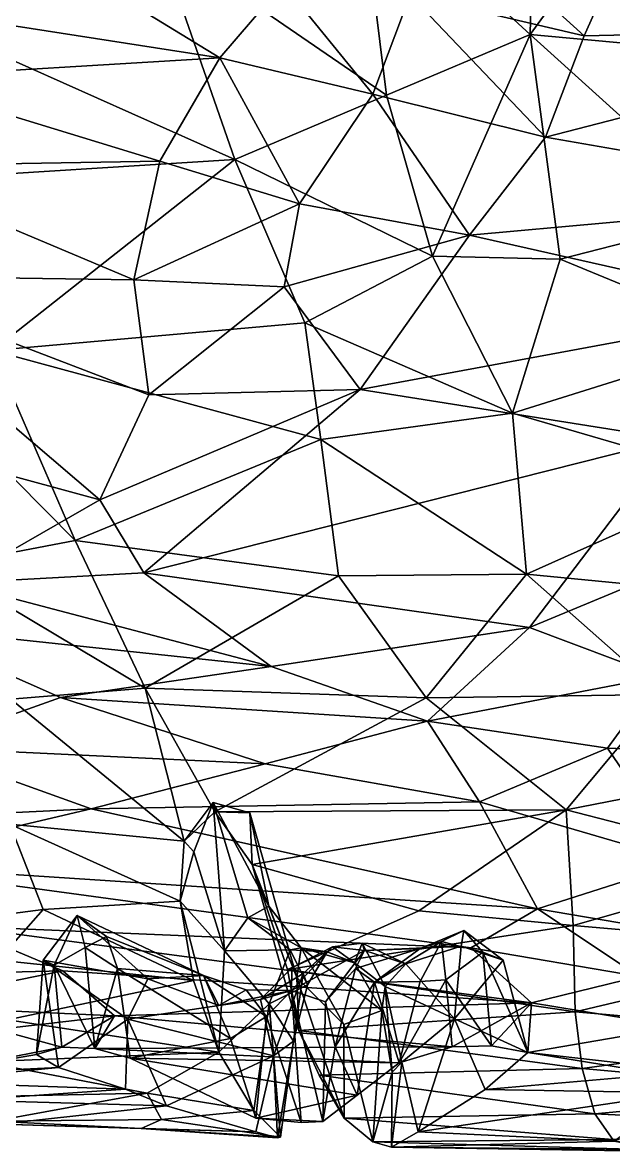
# Model space of a CAD drawing. Header units: metres. Extents: x -887 to 648, y -818 to 707.
# Drawn here: x -104.5 to 28.6, y -815.5 to -561.1 of the extents above; entities that cross this region are included whole.
import ezdxf

# ---------------------------------------------------------------- set-up
doc = ezdxf.new("R2010")
doc.units = ezdxf.units.M

msp = doc.modelspace()

# ---------------------------------------------------------------- linework, layer by layer
at = {"layer": '10k-small'}
for points in [[(52.17, -567.69, 678.51), (53.62, -503.59, 710.09), (9.92, -563.77, 678.4)], [(9.92, -563.77, 678.4), (53.62, -503.59, 710.09), (11.05, -510.7, 703.82)], [(9.92, -563.77, 678.4), (11.05, -510.7, 703.82), (-28.57, -528.37, 689.2)], [(-22.52, -577.41, 664.75), (-28.57, -528.37, 689.2), (-74, -542.05, 670.51)], [(-22.52, -577.41, 664.75), (9.92, -563.77, 678.4), (-28.57, -528.37, 689.2)], [(22.07, -564.08, -516.5), (-17.14, -554.79, -533.49), (-5.9, -538.7, -550.27)], [(31.71, -542.25, -542.19), (22.07, -564.08, -516.5), (-5.9, -538.7, -550.27)], [(-56.63, -591.95, 647.14), (-74, -542.05, 670.51), (-141.85, -553.86, 637.74)], [(-60.05, -569.03, -530.89), (-138.41, -556.88, -589.26), (-101.85, -543.37, -585.63)], [(-45.79, -552.36, -546.04), (-60.05, -569.03, -530.89), (-101.85, -543.37, -585.63)], [(-56.63, -591.95, 647.14), (-22.52, -577.41, 664.75), (-74, -542.05, 670.51)], [(109.4, -562.13, -517.08), (22.07, -564.08, -516.5), (31.71, -542.25, -542.19)], [(-128.32, -596.48, 616.13), (-56.63, -591.95, 647.14), (-141.85, -553.86, 637.74)], [(-25.55, -577.21, -506.71), (-60.05, -569.03, -530.89), (-45.79, -552.36, -546.04)], [(-17.14, -554.79, -533.49), (-25.55, -577.21, -506.71), (-45.79, -552.36, -546.04)], [(-60.05, -569.03, -530.89), (-134.98, -573.51, -565.08), (-138.41, -556.88, -589.26)], [(13.36, -586.92, -487.41), (-25.55, -577.21, -506.71), (-17.14, -554.79, -533.49)], [(22.07, -564.08, -516.5), (13.36, -586.92, -487.41), (-17.14, -554.79, -533.49)], [(109.4, -562.13, -517.08), (13.36, -586.92, -487.41), (22.07, -564.08, -516.5)], [(109.4, -562.13, -517.08), (91.09, -600.43, -466.27), (13.36, -586.92, -487.41)], [(-12.14, -613.7, 644.66), (9.92, -563.77, 678.4), (-22.52, -577.41, 664.75)], [(16.62, -614.39, 648.94), (9.92, -563.77, 678.4), (-12.14, -613.7, 644.66)], [(16.62, -614.39, 648.94), (55.04, -604.57, 657.92), (9.92, -563.77, 678.4)], [(55.04, -604.57, 657.92), (52.17, -567.69, 678.51), (9.92, -563.77, 678.4)], [(-60.05, -569.03, -530.89), (-73.56, -592.29, -503.55), (-134.98, -573.51, -565.08)], [(-42.12, -601.94, -476.35), (-73.56, -592.29, -503.55), (-60.05, -569.03, -530.89)], [(-25.55, -577.21, -506.71), (-42.12, -601.94, -476.35), (-60.05, -569.03, -530.89)], [(-73.56, -592.29, -503.55), (-140.24, -593.43, -535.13), (-134.98, -573.51, -565.08)], [(-12.14, -613.7, 644.66), (-22.52, -577.41, 664.75), (-56.63, -591.95, 647.14)], [(-3.82, -608.99, -457.96), (-42.12, -601.94, -476.35), (-25.55, -577.21, -506.71)], [(13.36, -586.92, -487.41), (-3.82, -608.99, -457.96), (-25.55, -577.21, -506.71)], [(91.09, -600.43, -466.27), (-3.82, -608.99, -457.96), (13.36, -586.92, -487.41)], [(-73.56, -592.29, -503.55), (-79.39, -619.08, -461.15), (-140.24, -593.43, -535.13)], [(-111.31, -635.01, 594.81), (-56.63, -591.95, 647.14), (-128.32, -596.48, 616.13)], [(-111.31, -635.01, 594.81), (-40.86, -628.75, 626.07), (-56.63, -591.95, 647.14)], [(-42.12, -601.94, -476.35), (-79.39, -619.08, -461.15), (-73.56, -592.29, -503.55)], [(-40.86, -628.75, 626.07), (-12.14, -613.7, 644.66), (-56.63, -591.95, 647.14)], [(-79.39, -619.08, -461.15), (-146.24, -618.11, -491.32), (-140.24, -593.43, -535.13)], [(91.09, -600.43, -466.27), (69.84, -625.59, -429.93), (-3.82, -608.99, -457.96)], [(-42.12, -601.94, -476.35), (-45.57, -620.67, -447.23), (-79.39, -619.08, -461.15)], [(-3.82, -608.99, -457.96), (-45.57, -620.67, -447.23), (-42.12, -601.94, -476.35)], [(59.81, -632.18, 639.81), (55.04, -604.57, 657.92), (16.62, -614.39, 648.94)], [(-3.82, -608.99, -457.96), (-28.43, -643.8, -405.01), (-45.57, -620.67, -447.23)], [(69.84, -625.59, -429.93), (-28.43, -643.8, -405.01), (-3.82, -608.99, -457.96)], [(5.89, -649.12, 621.43), (-12.14, -613.7, 644.66), (-40.86, -628.75, 626.07)], [(5.89, -649.12, 621.43), (16.62, -614.39, 648.94), (-12.14, -613.7, 644.66)], [(5.89, -649.12, 621.43), (59.81, -632.18, 639.81), (16.62, -614.39, 648.94)], [(-76.07, -645.01, -411.36), (-146.24, -618.11, -491.32), (-79.39, -619.08, -461.15)], [(-87.11, -668.68, -366.19), (-138.17, -654.73, -409.77), (-146.24, -618.11, -491.32)], [(-76.07, -645.01, -411.36), (-87.11, -668.68, -366.19), (-146.24, -618.11, -491.32)], [(-45.57, -620.67, -447.23), (-76.07, -645.01, -411.36), (-79.39, -619.08, -461.15)], [(-28.43, -643.8, -405.01), (-76.07, -645.01, -411.36), (-45.57, -620.67, -447.23)], [(69.84, -625.59, -429.93), (42.04, -655, -382.69), (-28.43, -643.8, -405.01)], [(-37.27, -655.08, 606.14), (-40.86, -628.75, 626.07), (-111.31, -635.01, 594.81)], [(-37.27, -655.08, 606.14), (5.89, -649.12, 621.43), (-40.86, -628.75, 626.07)], [(56.9, -664, 614.17), (59.81, -632.18, 639.81), (5.89, -649.12, 621.43)], [(-92.65, -677.84, 566.84), (-111.31, -635.01, 594.81), (-133.23, -636.86, 588.25)], [(-92.65, -677.84, 566.84), (-37.27, -655.08, 606.14), (-111.31, -635.01, 594.81)], [(-122.99, -683.65, 555.75), (-92.65, -677.84, 566.84), (-133.23, -636.86, 588.25)], [(-28.43, -643.8, -405.01), (-87.11, -668.68, -366.19), (-76.07, -645.01, -411.36)], [(-28.43, -643.8, -405.01), (-77.19, -685.14, -331.28), (-87.11, -668.68, -366.19)], [(42.04, -655, -382.69), (-77.19, -685.14, -331.28), (-28.43, -643.8, -405.01)], [(9.06, -685.42, 590.35), (5.89, -649.12, 621.43), (-37.27, -655.08, 606.14)], [(9.06, -685.42, 590.35), (56.9, -664, 614.17), (5.89, -649.12, 621.43)], [(-87.11, -668.68, -366.19), (-119.84, -687.43, -330.06), (-138.17, -654.73, -409.77)], [(-33.28, -685.82, 579.26), (-37.27, -655.08, 606.14), (-92.65, -677.84, 566.84)], [(42.04, -655, -382.69), (9.73, -697.45, -303.38), (-77.19, -685.14, -331.28)], [(-33.28, -685.82, 579.26), (9.06, -685.42, 590.35), (-37.27, -655.08, 606.14)], [(61.63, -675.85, -338.31), (9.73, -697.45, -303.38), (42.04, -655, -382.69)], [(61.61, -690.5, 589.68), (56.9, -664, 614.17), (9.06, -685.42, 590.35)], [(-77.19, -685.14, -331.28), (-119.84, -687.43, -330.06), (-87.11, -668.68, -366.19)], [(61.63, -675.85, -338.31), (39.09, -708.47, -272.36), (9.73, -697.45, -303.38)], [(-76.89, -711.11, 541.2), (-92.65, -677.84, 566.84), (-122.99, -683.65, 555.75)], [(-76.89, -711.11, 541.2), (-33.28, -685.82, 579.26), (-92.65, -677.84, 566.84)], [(-107.14, -713.62, 533.21), (-76.89, -711.11, 541.2), (-122.99, -683.65, 555.75)], [(-48.45, -706.25, -287), (-119.84, -687.43, -330.06), (-77.19, -685.14, -331.28)], [(9.73, -697.45, -303.38), (-48.45, -706.25, -287), (-77.19, -685.14, -331.28)], [(-13.55, -713.3, 557.14), (-33.28, -685.82, 579.26), (-76.89, -711.11, 541.2)], [(-13.55, -713.3, 557.14), (9.06, -685.42, 590.35), (-33.28, -685.82, 579.26)], [(39.69, -712.52, 566.34), (9.06, -685.42, 590.35), (-13.55, -713.3, 557.14)], [(39.69, -712.52, 566.34), (61.61, -690.5, 589.68), (9.06, -685.42, 590.35)], [(-48.45, -706.25, -287), (-131.77, -697.37, -307.08), (-119.84, -687.43, -330.06)], [(-48.45, -706.25, -287), (-95.96, -713.25, -272.7), (-131.77, -697.37, -307.08)], [(-95.96, -713.25, -272.7), (-127.55, -724.52, -239.9), (-131.77, -697.37, -307.08)], [(9.73, -697.45, -303.38), (-13.25, -718.54, -257.77), (-48.45, -706.25, -287)], [(39.09, -708.47, -272.36), (-13.25, -718.54, -257.77), (9.73, -697.45, -303.38)], [(-13.25, -718.54, -257.77), (-95.96, -713.25, -272.7), (-48.45, -706.25, -287)], [(39.09, -708.47, -272.36), (27.32, -724.66, -235.26), (-13.25, -718.54, -257.77)], [(77.74, -726.6, -209.75), (27.32, -724.66, -235.26), (39.09, -708.47, -272.36)], [(-68.1, -745.58, 506.12), (-76.89, -711.11, 541.2), (-107.14, -713.62, 533.21)], [(-13.55, -713.3, 557.14), (-76.89, -711.11, 541.2), (-61.2, -739.03, 515.51)], [(-61.2, -739.03, 515.51), (-76.89, -711.11, 541.2), (-68.1, -745.58, 506.12)], [(39.69, -712.52, 566.34), (-13.55, -713.3, 557.14), (18.03, -738.57, 533.85)], [(71.88, -728.06, 548.2), (39.69, -712.52, 566.34), (18.03, -738.57, 533.85)], [(-49.86, -728.19, -233.32), (-127.55, -724.52, -239.9), (-95.96, -713.25, -272.7)], [(-68.1, -745.58, 506.12), (-107.14, -713.62, 533.21), (-107.34, -741.74, 506.25)], [(-13.25, -718.54, -257.77), (-49.86, -728.19, -233.32), (-95.96, -713.25, -272.7)], [(18.03, -738.57, 533.85), (-13.55, -713.3, 557.14), (-61.2, -739.03, 515.51)], [(-1.52, -736.72, -204.91), (-49.86, -728.19, -233.32), (-13.25, -718.54, -257.77)], [(27.32, -724.66, -235.26), (-1.52, -736.72, -204.91), (-13.25, -718.54, -257.77)], [(-89.07, -738.34, -198.23), (-160.38, -741.77, -175.16), (-127.55, -724.52, -239.9)], [(-49.86, -728.19, -233.32), (-89.07, -738.34, -198.23), (-127.55, -724.52, -239.9)], [(44.7, -750.25, -152.71), (-1.52, -736.72, -204.91), (27.32, -724.66, -235.26)], [(77.74, -726.6, -209.75), (44.7, -750.25, -152.71), (27.32, -724.66, -235.26)], [(-1.52, -736.72, -204.91), (-89.07, -738.34, -198.23), (-49.86, -728.19, -233.32)], [(71.88, -728.06, 548.2), (18.03, -738.57, 533.85), (66.96, -751.18, 516.23)], [(11.5, -760.86, -123.67), (-89.07, -738.34, -198.23), (-1.52, -736.72, -204.91)], [(-61.2, -739.03, 515.51), (-68.1, -745.58, 506.12), (-61.56, -736.86, 486.1)], [(-68.1, -745.58, 506.12), (-65.92, -747.98, 479.15), (-61.56, -736.86, 486.1)], [(-61.56, -736.86, 486.1), (-65.92, -747.98, 479.15), (-59.03, -770.36, 425.86)], [(-49, -760.26, 435.07), (-61.56, -736.86, 486.1), (-53.73, -762.87, 423.91)], [(-53.32, -739.19, 489.02), (-61.2, -739.03, 515.51), (-61.56, -736.86, 486.1)], [(-49, -760.26, 435.07), (-53.32, -739.19, 489.02), (-61.56, -736.86, 486.1)], [(-61.56, -736.86, 486.1), (-59.03, -770.36, 425.86), (-53.73, -762.87, 423.91)], [(44.7, -750.25, -152.71), (11.5, -760.86, -123.67), (-1.52, -736.72, -204.91)], [(-89.07, -738.34, -198.23), (-142.17, -750.82, -146.75), (-160.38, -741.77, -175.16)], [(11.5, -760.86, -123.67), (-142.17, -750.82, -146.75), (-89.07, -738.34, -198.23)], [(18.03, -738.57, 533.85), (-61.2, -739.03, 515.51), (-52.79, -750.83, 502.34)], [(-61.2, -739.03, 515.51), (-53.32, -739.19, 489.02), (-52.79, -750.83, 502.34)], [(-53.32, -739.19, 489.02), (-49, -760.26, 435.07), (-42.7, -776.37, 423)], [(-52.79, -750.83, 502.34), (-53.32, -739.19, 489.02), (-42.7, -776.37, 423)], [(18.03, -738.57, 533.85), (-52.79, -750.83, 502.34), (-15.2, -761.31, 495.51)], [(19.61, -764.61, 495.03), (18.03, -738.57, 533.85), (-15.2, -761.31, 495.51)], [(66.96, -751.18, 516.23), (18.03, -738.57, 533.85), (19.61, -764.61, 495.03)], [(-99.87, -761.04, 482.37), (-107.34, -741.74, 506.25), (-128.69, -764.76, 481.29)], [(-68.95, -759.12, 487.19), (-107.34, -741.74, 506.25), (-99.87, -761.04, 482.37)], [(-68.1, -745.58, 506.12), (-107.34, -741.74, 506.25), (-68.95, -759.12, 487.19)], [(-68.1, -745.58, 506.12), (-68.95, -759.12, 487.19), (-65.92, -747.98, 479.15)], [(-68.95, -759.12, 487.19), (-59.03, -770.36, 425.86), (-65.92, -747.98, 479.15)], [(70.71, -770.93, -73.19), (11.5, -760.86, -123.67), (44.7, -750.25, -152.71)], [(-3.49, -769.65, -88.39), (-119.4, -764.78, -88.69), (-142.17, -750.82, -146.75)], [(11.5, -760.86, -123.67), (-3.49, -769.65, -88.39), (-142.17, -750.82, -146.75)], [(-15.2, -761.31, 495.51), (-52.79, -750.83, 502.34), (-44.81, -774.51, 466.93)], [(-52.79, -750.83, 502.34), (-42.21, -788.31, 435.74), (-44.81, -774.51, 466.93)], [(-52.79, -750.83, 502.34), (-42.7, -776.37, 423), (-42.21, -788.31, 435.74)], [(79.89, -769.91, 483.88), (66.96, -751.18, 516.23), (19.61, -764.61, 495.03)], [(-65.98, -777.04, 457.19), (-68.95, -759.12, 487.19), (-99.87, -761.04, 482.37)], [(-68.95, -759.12, 487.19), (-60.27, -793.15, 419.91), (-59.03, -770.36, 425.86)], [(-68.95, -759.12, 487.19), (-65.98, -777.04, 457.19), (-60.27, -793.15, 419.91)], [(-41.72, -769.69, 389.49), (-49, -760.26, 435.07), (-53.73, -762.87, 423.91)], [(-49, -760.26, 435.07), (-41.72, -769.69, 389.49), (-42.7, -776.37, 423)], [(34.48, -776.09, -60.58), (-3.49, -769.65, -88.39), (11.5, -760.86, -123.67)], [(70.71, -770.93, -73.19), (34.48, -776.09, -60.58), (11.5, -760.86, -123.67)], [(-99.87, -761.04, 482.37), (-128.69, -764.76, 481.29), (-110.03, -772.41, 464.91)], [(-65.98, -777.04, 457.19), (-99.87, -761.04, 482.37), (-110.03, -772.41, 464.91)], [(-99.82, -772.43, 95.43), (-97.39, -773.53, 82.54), (-92.17, -762.4, 95.13)], [(-76.26, -776.66, 155.92), (-99.82, -772.43, 95.43), (-92.17, -762.4, 95.13)], [(-90.38, -769.6, 81.81), (-92.17, -762.4, 95.13), (-97.39, -773.53, 82.54)], [(-63.7, -775.91, 178.87), (-76.26, -776.66, 155.92), (-92.17, -762.4, 95.13)], [(-63.7, -775.91, 178.87), (-92.17, -762.4, 95.13), (-85.59, -767.09, 95.36)], [(-85.59, -767.09, 95.36), (-92.17, -762.4, 95.13), (-90.38, -769.6, 81.81)], [(-59.03, -770.36, 425.86), (-44.18, -770.12, 361.77), (-53.73, -762.87, 423.91)], [(-41.72, -769.69, 389.49), (-53.73, -762.87, 423.91), (-44.18, -770.12, 361.77)], [(19.61, -764.61, 495.03), (-15.2, -761.31, 495.51), (-44.81, -774.51, 466.93)], [(-95.46, -774.85, -40.11), (-159.84, -776.39, -26.52), (-119.4, -764.78, -88.69)], [(10.19, -782.06, -30.49), (-119.4, -764.78, -88.69), (-3.49, -769.65, -88.39)], [(10.19, -782.06, -30.49), (-95.46, -774.85, -40.11), (-119.4, -764.78, -88.69)], [(20.03, -784.11, 458.31), (19.61, -764.61, 495.03), (-44.81, -774.51, 466.93)], [(-5.1, -765.78, 68.3), (-14.94, -769.79, 121.83), (-10.13, -768.25, 65.87)], [(-5.1, -765.78, 68.3), (-5.7, -769.3, 94.95), (-14.94, -769.79, 121.83)], [(-0.78, -770.64, 48.31), (-5.1, -765.78, 68.3), (-10.13, -768.25, 65.87)], [(3.83, -772.41, 54.1), (-5.7, -769.3, 94.95), (-5.1, -765.78, 68.3)], [(3.83, -772.41, 54.1), (-5.1, -765.78, 68.3), (-0.78, -770.64, 48.31)], [(79.89, -769.91, 483.88), (19.61, -764.61, 495.03), (20.03, -784.11, 458.31)], [(-85.59, -767.09, 95.36), (-90.38, -769.6, 81.81), (-83.13, -774.28, 91.08)], [(-63.7, -775.91, 178.87), (-85.59, -767.09, 95.36), (-83.13, -774.28, 91.08)], [(-10.13, -768.25, 65.87), (-14.94, -769.79, 121.83), (-25.23, -777.38, 149.77)], [(-25.23, -777.38, 149.77), (-14.92, -777.24, 66.13), (-10.13, -768.25, 65.87)], [(-14.92, -777.24, 66.13), (-9.13, -776.83, 44.66), (-10.13, -768.25, 65.87)], [(-0.78, -770.64, 48.31), (-10.13, -768.25, 65.87), (-9.13, -776.83, 44.66)], [(-88.25, -792.34, 78.82), (-90.38, -769.6, 81.81), (-97.39, -773.53, 82.54)], [(-83.13, -774.28, 91.08), (-90.38, -769.6, 81.81), (-88.25, -792.34, 78.82)], [(-59.03, -770.36, 425.86), (-60.27, -793.15, 419.91), (-48.9, -782.24, 355.17)], [(-59.03, -770.36, 425.86), (-48.9, -782.24, 355.17), (-44.18, -770.12, 361.77)], [(-44.18, -770.12, 361.77), (-48.9, -782.24, 355.17), (-40.31, -778.03, 289.05)], [(-35.83, -770.59, 285.35), (-41.72, -769.69, 389.49), (-44.18, -770.12, 361.77)], [(-44.18, -770.12, 361.77), (-40.31, -778.03, 289.05), (-35.83, -770.59, 285.35)], [(-27.44, -770.28, 216.31), (-34.63, -769.4, 244.36), (-43.87, -779.27, 223.91)], [(-34.63, -769.4, 244.36), (-43.84, -774.16, 237.94), (-43.87, -779.27, 223.91)], [(-36.27, -781.84, 216.52), (-27.44, -770.28, 216.31), (-43.87, -779.27, 223.91)], [(-34.63, -769.4, 244.36), (-41.26, -775.42, 263.07), (-43.84, -774.16, 237.94)], [(-42.7, -776.37, 423), (-41.72, -769.69, 389.49), (-32.11, -786.91, 363.87)], [(-29.67, -773.07, 290.36), (-41.72, -769.69, 389.49), (-35.83, -770.59, 285.35)], [(-41.72, -769.69, 389.49), (-23.54, -783.78, 292.26), (-32.11, -786.91, 363.87)], [(-41.72, -769.69, 389.49), (-29.67, -773.07, 290.36), (-23.54, -783.78, 292.26)], [(-34.63, -769.4, 244.36), (-35.83, -770.59, 285.35), (-41.26, -775.42, 263.07)], [(-40.31, -778.03, 289.05), (-41.26, -775.42, 263.07), (-35.83, -770.59, 285.35)], [(-36.27, -781.84, 216.52), (-29.45, -774.34, 204.07), (-27.44, -770.28, 216.31)], [(-29.67, -773.07, 290.36), (-35.83, -770.59, 285.35), (-34.63, -769.4, 244.36)], [(-28, -768.61, 232.75), (-29.67, -773.07, 290.36), (-34.63, -769.4, 244.36)], [(-27.44, -770.28, 216.31), (-28, -768.61, 232.75), (-34.63, -769.4, 244.36)], [(-29.67, -773.07, 290.36), (-28, -768.61, 232.75), (-22.76, -778.36, 247.66)], [(-29.45, -774.34, 204.07), (-25.23, -777.38, 149.77), (-14.94, -769.79, 121.83)], [(-27.44, -770.28, 216.31), (-29.45, -774.34, 204.07), (-14.94, -769.79, 121.83)], [(-22.76, -778.36, 247.66), (-28, -768.61, 232.75), (-18.15, -773.23, 193.83)], [(-18.15, -773.23, 193.83), (-28, -768.61, 232.75), (-27.44, -770.28, 216.31)], [(-5.7, -769.3, 94.95), (-18.15, -773.23, 193.83), (-27.44, -770.28, 216.31)], [(-5.7, -769.3, 94.95), (-27.44, -770.28, 216.31), (-14.94, -769.79, 121.83)], [(-18.15, -773.23, 193.83), (-5.7, -769.3, 94.95), (-7.15, -785.63, 144.58)], [(1.17, -791.74, 32.26), (-0.78, -770.64, 48.31), (-9.13, -776.83, 44.66)], [(-7.15, -785.63, 144.58), (-5.7, -769.3, 94.95), (3.83, -772.41, 54.1)], [(34.48, -776.09, -60.58), (10.19, -782.06, -30.49), (-3.49, -769.65, -88.39)], [(9.33, -793.26, 38.85), (-0.78, -770.64, 48.31), (1.17, -791.74, 32.26)], [(3.83, -772.41, 54.1), (-0.78, -770.64, 48.31), (9.33, -793.26, 38.85)], [(79.89, -769.91, 483.88), (20.03, -784.11, 458.31), (78.29, -789.12, 439.89)], [(-65.98, -777.04, 457.19), (-110.03, -772.41, 464.91), (-107.83, -785.87, 435.91)], [(-99.82, -772.43, 95.43), (-101.33, -793.69, 91.79), (-97.39, -773.53, 82.54)], [(-96.37, -796.66, 117.7), (-101.33, -793.69, 91.79), (-99.82, -772.43, 95.43)], [(-101.33, -793.69, 91.79), (-95.66, -792.04, 77.22), (-97.39, -773.53, 82.54)], [(-80.77, -785.71, 156.75), (-96.37, -796.66, 117.7), (-99.82, -772.43, 95.43)], [(-80.77, -785.71, 156.75), (-99.82, -772.43, 95.43), (-76.26, -776.66, 155.92)], [(-88.25, -792.34, 78.82), (-97.39, -773.53, 82.54), (-95.66, -792.04, 77.22)], [(-23.54, -783.78, 292.26), (-29.67, -773.07, 290.36), (-22.76, -778.36, 247.66)], [(-22.76, -778.36, 247.66), (-18.15, -773.23, 193.83), (-7.15, -785.63, 144.58)], [(-7.15, -785.63, 144.58), (3.83, -772.41, 54.1), (9.33, -793.26, 38.85)], [(-95.46, -774.85, -40.11), (-133.65, -782.69, 8.46), (-159.84, -776.39, -26.52)], [(-83.82, -784.95, 20.9), (-133.65, -782.69, 8.46), (-95.46, -774.85, -40.11)], [(10.19, -782.06, -30.49), (-83.82, -784.95, 20.9), (-95.46, -774.85, -40.11)], [(-80.27, -794.56, 96.18), (-83.13, -774.28, 91.08), (-88.25, -792.34, 78.82)], [(-57.67, -790.08, 184.55), (-83.13, -774.28, 91.08), (-80.27, -794.56, 96.18)], [(-57.67, -790.08, 184.55), (-63.7, -775.91, 178.87), (-83.13, -774.28, 91.08)], [(-60.26, -782.65, 213.16), (-76.26, -776.66, 155.92), (-63.7, -775.91, 178.87)], [(-49.54, -785.12, 211.49), (-63.7, -775.91, 178.87), (-57.67, -790.08, 184.55)], [(-54.08, -779.11, 212.3), (-60.26, -782.65, 213.16), (-63.7, -775.91, 178.87)], [(-54.08, -779.11, 212.3), (-63.7, -775.91, 178.87), (-49.54, -785.12, 211.49)], [(-41.26, -775.42, 263.07), (-50.89, -781.28, 239.4), (-43.84, -774.16, 237.94)], [(-50.89, -781.28, 239.4), (-43.87, -779.27, 223.91), (-43.84, -774.16, 237.94)], [(-41.26, -775.42, 263.07), (-47.94, -794.01, 260.49), (-50.89, -781.28, 239.4)], [(-43.44, -790.72, 287.59), (-47.94, -794.01, 260.49), (-41.26, -775.42, 263.07)], [(20.03, -784.11, 458.31), (-44.81, -774.51, 466.93), (-42.21, -788.31, 435.74)], [(-40.31, -778.03, 289.05), (-43.44, -790.72, 287.59), (-41.26, -775.42, 263.07)], [(-36.27, -781.84, 216.52), (-34.07, -791.96, 195.6), (-29.45, -774.34, 204.07)], [(-29.45, -774.34, 204.07), (-34.07, -791.96, 195.6), (-25.23, -777.38, 149.77)], [(43.06, -787.48, -2.87), (10.19, -782.06, -30.49), (34.48, -776.09, -60.58)], [(-60.27, -793.15, 419.91), (-65.98, -777.04, 457.19), (-107.83, -785.87, 435.91)], [(-60.26, -782.65, 213.16), (-80.77, -785.71, 156.75), (-76.26, -776.66, 155.92)], [(-48.9, -782.24, 355.17), (-43.44, -790.72, 287.59), (-40.31, -778.03, 289.05)], [(-42.21, -788.31, 435.74), (-42.7, -776.37, 423), (-32.02, -808.04, 367.85)], [(-42.7, -776.37, 423), (-32.11, -786.91, 363.87), (-32.02, -808.04, 367.85)], [(-34.07, -791.96, 195.6), (-29.12, -802.87, 137.88), (-25.23, -777.38, 149.77)], [(-25.23, -777.38, 149.77), (-29.12, -802.87, 137.88), (-19.64, -795.56, 68.79)], [(-25.23, -777.38, 149.77), (-19.64, -795.56, 68.79), (-14.92, -777.24, 66.13)], [(-23.54, -783.78, 292.26), (-22.76, -778.36, 247.66), (-21.24, -797.7, 290.28)], [(-21.24, -797.7, 290.28), (-22.76, -778.36, 247.66), (-19.07, -795.45, 237.46)], [(-22.76, -778.36, 247.66), (-7.15, -785.63, 144.58), (-19.07, -795.45, 237.46)], [(-19.64, -795.56, 68.79), (-7.69, -791.96, 38.8), (-9.13, -776.83, 44.66)], [(-19.64, -795.56, 68.79), (-9.13, -776.83, 44.66), (-14.92, -777.24, 66.13)], [(-7.69, -791.96, 38.8), (1.17, -791.74, 32.26), (-9.13, -776.83, 44.66)], [(-43.87, -779.27, 223.91), (-60.26, -782.65, 213.16), (-54.08, -779.11, 212.3)], [(-43.87, -779.27, 223.91), (-50.89, -781.28, 239.4), (-60.26, -782.65, 213.16)], [(-43.87, -779.27, 223.91), (-54.08, -779.11, 212.3), (-49.54, -785.12, 211.49)], [(-43.87, -779.27, 223.91), (-49.54, -785.12, 211.49), (-41.73, -809.03, 214.24)], [(-36.81, -808.82, 203.32), (-36.27, -781.84, 216.52), (-43.87, -779.27, 223.91)], [(-43.87, -779.27, 223.91), (-41.73, -809.03, 214.24), (-36.81, -808.82, 203.32)], [(-83.82, -784.95, 20.9), (-110.26, -788.04, 46.33), (-133.65, -782.69, 8.46)], [(10.19, -782.06, -30.49), (-7.69, -791.96, 38.8), (-83.82, -784.95, 20.9)], [(-60.27, -793.15, 419.91), (-52.4, -806.3, 370.71), (-48.9, -782.24, 355.17)], [(-52.4, -806.3, 370.71), (-46.41, -812.32, 313.08), (-48.9, -782.24, 355.17)], [(-48.9, -782.24, 355.17), (-46.41, -812.32, 313.08), (-43.44, -790.72, 287.59)], [(-36.27, -781.84, 216.52), (-36.81, -808.82, 203.32), (-34.07, -791.96, 195.6)], [(10.19, -782.06, -30.49), (1.17, -791.74, 32.26), (-7.69, -791.96, 38.8)], [(10.19, -782.06, -30.49), (9.33, -793.26, 38.85), (1.17, -791.74, 32.26)], [(43.06, -787.48, -2.87), (9.33, -793.26, 38.85), (10.19, -782.06, -30.49)], [(-60.27, -793.15, 419.91), (-107.83, -785.87, 435.91), (-113.36, -795.34, 408.19)], [(-83.82, -784.95, 20.9), (-95.66, -792.04, 77.22), (-110.26, -788.04, 46.33)], [(-81.31, -801.51, 161.87), (-96.37, -796.66, 117.7), (-80.77, -785.71, 156.75)], [(-83.82, -784.95, 20.9), (-88.25, -792.34, 78.82), (-95.66, -792.04, 77.22)], [(-7.69, -791.96, 38.8), (-88.25, -792.34, 78.82), (-83.82, -784.95, 20.9)], [(-72.03, -805.3, 192.78), (-81.31, -801.51, 161.87), (-80.77, -785.71, 156.75)], [(-47.94, -794.01, 260.49), (-72.03, -805.3, 192.78), (-80.77, -785.71, 156.75)], [(-49.54, -785.12, 211.49), (-57.67, -790.08, 184.55), (-51.92, -808.02, 205.54)], [(-41.73, -809.03, 214.24), (-49.54, -785.12, 211.49), (-51.92, -808.02, 205.54)], [(21.6, -796.88, 424.21), (20.03, -784.11, 458.31), (-42.21, -788.31, 435.74)], [(-32.11, -786.91, 363.87), (-23.54, -783.78, 292.26), (-25.58, -813.37, 321.94)], [(-25.58, -813.37, 321.94), (-23.54, -783.78, 292.26), (-21.24, -797.7, 290.28)], [(-19.07, -795.45, 237.46), (-7.15, -785.63, 144.58), (-15.33, -811.12, 210.19)], [(-15.33, -811.12, 210.19), (-7.15, -785.63, 144.58), (-0.29, -801.61, 106.68)], [(-7.15, -785.63, 144.58), (9.33, -793.26, 38.85), (-0.29, -801.61, 106.68)], [(78.29, -789.12, 439.89), (20.03, -784.11, 458.31), (21.6, -796.88, 424.21)], [(-95.66, -792.04, 77.22), (-126.41, -798.08, 122.31), (-110.26, -788.04, 46.33)], [(21.6, -796.88, 424.21), (-42.21, -788.31, 435.74), (-37.66, -798.32, 407.76)], [(-42.21, -788.31, 435.74), (-32.02, -808.04, 367.85), (-37.66, -798.32, 407.76)], [(-32.02, -808.04, 367.85), (-32.11, -786.91, 363.87), (-25.58, -813.37, 321.94)], [(46.47, -797.42, 60.67), (9.33, -793.26, 38.85), (43.06, -787.48, -2.87)], [(-51.92, -808.02, 205.54), (-57.67, -790.08, 184.55), (-80.27, -794.56, 96.18)], [(-43.44, -790.72, 287.59), (-47.06, -812.49, 276.22), (-47.94, -794.01, 260.49)], [(-46.41, -812.32, 313.08), (-47.06, -812.49, 276.22), (-43.44, -790.72, 287.59)], [(78.56, -802.02, 398.96), (78.29, -789.12, 439.89), (21.6, -796.88, 424.21)], [(-95.66, -792.04, 77.22), (-101.33, -793.69, 91.79), (-126.41, -798.08, 122.31)], [(-96.37, -796.66, 117.7), (-126.41, -798.08, 122.31), (-101.33, -793.69, 91.79)], [(-60.27, -793.15, 419.91), (-113.36, -795.34, 408.19), (-76.42, -802.39, 382.49)], [(-7.69, -791.96, 38.8), (-19.64, -795.56, 68.79), (-88.25, -792.34, 78.82)], [(-19.64, -795.56, 68.79), (-80.27, -794.56, 96.18), (-88.25, -792.34, 78.82)], [(-52.4, -806.3, 370.71), (-60.27, -793.15, 419.91), (-76.42, -802.39, 382.49)], [(-36.81, -808.82, 203.32), (-29.12, -802.87, 137.88), (-34.07, -791.96, 195.6)], [(39.47, -798.16, 66.12), (-0.29, -801.61, 106.68), (9.33, -793.26, 38.85)], [(46.47, -797.42, 60.67), (39.47, -798.16, 66.12), (9.33, -793.26, 38.85)], [(-76.42, -802.39, 382.49), (-113.36, -795.34, 408.19), (-122.78, -803.42, 377.35)], [(-29.12, -802.87, 137.88), (-51.92, -808.02, 205.54), (-80.27, -794.56, 96.18)], [(-19.64, -795.56, 68.79), (-29.12, -802.87, 137.88), (-80.27, -794.56, 96.18)], [(-47.94, -794.01, 260.49), (-51.96, -811.13, 251.73), (-72.03, -805.3, 192.78)], [(-47.06, -812.49, 276.22), (-51.96, -811.13, 251.73), (-47.94, -794.01, 260.49)], [(-21.35, -814.6, 276.72), (-19.07, -795.45, 237.46), (-15.33, -811.12, 210.19)], [(-21.24, -797.7, 290.28), (-19.07, -795.45, 237.46), (-21.35, -814.6, 276.72)], [(-81.31, -801.51, 161.87), (-129.45, -799.83, 139.49), (-96.37, -796.66, 117.7)], [(-96.37, -796.66, 117.7), (-129.45, -799.83, 139.49), (-126.41, -798.08, 122.31)], [(24.42, -807.04, 384.43), (21.6, -796.88, 424.21), (-37.66, -798.32, 407.76)], [(24.42, -807.04, 384.43), (-37.66, -798.32, 407.76), (-32.02, -808.04, 367.85)], [(-25.58, -813.37, 321.94), (-21.24, -797.7, 290.28), (-21.35, -814.6, 276.72)], [(44.13, -802.32, 97.03), (-0.29, -801.61, 106.68), (39.47, -798.16, 66.12)], [(78.56, -802.02, 398.96), (21.6, -796.88, 424.21), (24.42, -807.04, 384.43)], [(-81.31, -801.51, 161.87), (-117.04, -803.96, 198.22), (-129.45, -799.83, 139.49)], [(-72.03, -805.3, 192.78), (-117.04, -803.96, 198.22), (-81.31, -801.51, 161.87)], [(-76.42, -802.39, 382.49), (-122.78, -803.42, 377.35), (-110.99, -808.7, 336.24)], [(-72.03, -805.3, 192.78), (-109.6, -809.37, 281.14), (-117.04, -803.96, 198.22)], [(-73.19, -808.32, 344.28), (-76.42, -802.39, 382.49), (-110.99, -808.7, 336.24)], [(-52.4, -806.3, 370.71), (-76.42, -802.39, 382.49), (-73.19, -808.32, 344.28)], [(-29.12, -802.87, 137.88), (-36.81, -808.82, 203.32), (-51.92, -808.02, 205.54)], [(44.13, -802.32, 97.03), (-15.33, -811.12, 210.19), (-0.29, -801.61, 106.68)], [(44.13, -802.32, 97.03), (28.78, -813.2, 218.69), (-15.33, -811.12, 210.19)], [(82.06, -809.94, 349.53), (78.56, -802.02, 398.96), (24.42, -807.04, 384.43)], [(-51.96, -811.13, 251.73), (-109.6, -809.37, 281.14), (-72.03, -805.3, 192.78)], [(-46.41, -812.32, 313.08), (-52.4, -806.3, 370.71), (-73.19, -808.32, 344.28)], [(-73.19, -808.32, 344.28), (-110.99, -808.7, 336.24), (-77.79, -810.36, 308.21)], [(-77.79, -810.36, 308.21), (-110.99, -808.7, 336.24), (-109.6, -809.37, 281.14)], [(-46.41, -812.32, 313.08), (-73.19, -808.32, 344.28), (-77.79, -810.36, 308.21)], [(-36.81, -808.82, 203.32), (-41.73, -809.03, 214.24), (-51.92, -808.02, 205.54)], [(28.5, -812.86, 344.47), (24.42, -807.04, 384.43), (-32.02, -808.04, 367.85)], [(28.5, -812.86, 344.47), (-32.02, -808.04, 367.85), (-25.58, -813.37, 321.94)], [(82.06, -809.94, 349.53), (24.42, -807.04, 384.43), (28.5, -812.86, 344.47)], [(-51.96, -811.13, 251.73), (-77.79, -810.36, 308.21), (-109.6, -809.37, 281.14)], [(-46.41, -812.32, 313.08), (-77.79, -810.36, 308.21), (-47.06, -812.49, 276.22)], [(-47.06, -812.49, 276.22), (-77.79, -810.36, 308.21), (-51.96, -811.13, 251.73)], [(28.78, -813.2, 218.69), (-21.35, -814.6, 276.72), (-15.33, -811.12, 210.19)], [(82.06, -809.94, 349.53), (28.5, -812.86, 344.47), (35.05, -815.15, 313.55)], [(35.05, -815.15, 313.55), (28.5, -812.86, 344.47), (-25.58, -813.37, 321.94)], [(35.05, -815.15, 313.55), (-25.58, -813.37, 321.94), (-21.35, -814.6, 276.72)], [(41.02, -815.55, 279.16), (-21.35, -814.6, 276.72), (28.78, -813.2, 218.69)], [(41.02, -815.55, 279.16), (35.05, -815.15, 313.55), (-21.35, -814.6, 276.72)]]:
    msp.add_3dface(points, dxfattribs=at)
at = {"layer": '10k-small', "invisible_edges": 1}
for points in [[(-60.26, -782.65, 213.16), (-47.94, -794.01, 260.49), (-80.77, -785.71, 156.75)], [(-47.94, -794.01, 260.49), (-60.26, -782.65, 213.16), (-50.89, -781.28, 239.4)]]:
    msp.add_3dface(points, dxfattribs=at)

doc.saveas('drawing.dxf')
